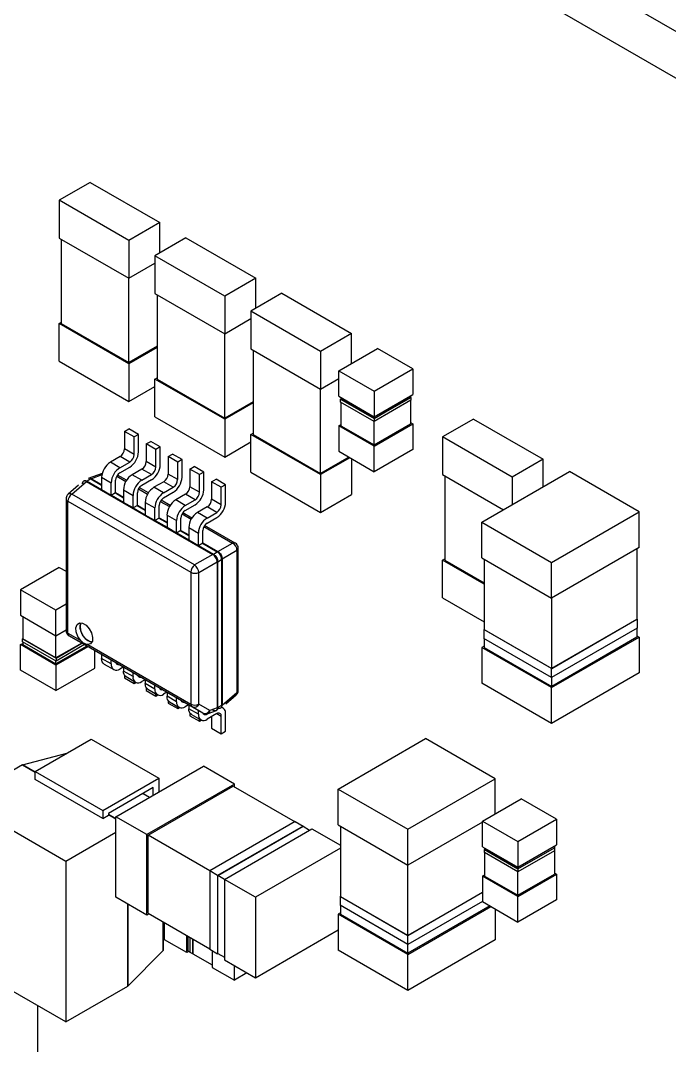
# Model space of a CAD drawing. Header units: millimetres. Extents: x 461 to 1302, y 117 to 711.
# Drawn here: x 898.11 to 919.17, y 356.01 to 389.27 of the extents above; entities that cross this region are included whole.
import ezdxf

# ---------------------------------------------------------------- set-up
doc = ezdxf.new("R2010")
doc.units = ezdxf.units.MM
doc.layers.get('0').update_dxf_attribs({"lineweight": 50})

msp = doc.modelspace()

# ---------------------------------------------------------------- linework, layer by layer
at = {"color": 7, "linetype": 'Continuous', "lineweight": 25}
for p, q in [((1009.818, 336.709), (896.682, 402.02)), ((895.373, 401.265), (1008.509, 335.953)), ((900.366, 384.021), (899.36, 383.441)), ((900.366, 384.021), (902.629, 382.715)), ((899.36, 383.441), (899.36, 382.216)), ((901.623, 382.134), (899.36, 383.441)), ((902.629, 382.715), (901.623, 382.134)), ((902.629, 381.731), (902.629, 382.715)), ((899.36, 382.216), (901.623, 380.91)), ((903.477, 382.221), (902.472, 381.64)), ((903.477, 382.221), (905.74, 380.914)), ((899.431, 382.175), (899.431, 379.44)), ((901.623, 382.134), (901.623, 380.91)), ((902.472, 381.64), (902.472, 380.415)), ((904.734, 380.334), (902.472, 381.64)), ((901.623, 380.91), (902.472, 381.4)), ((901.623, 378.174), (901.623, 380.91)), ((905.74, 380.914), (904.734, 380.334)), ((905.74, 379.935), (905.74, 380.914)), ((902.472, 380.415), (904.734, 379.109)), ((902.542, 380.374), (902.542, 377.639)), ((904.734, 380.334), (904.734, 379.109)), ((906.588, 380.424), (905.583, 379.844)), ((906.588, 380.424), (908.851, 379.118)), ((904.734, 379.109), (905.583, 379.599)), ((905.583, 379.844), (905.583, 378.619)), ((907.846, 378.538), (905.583, 379.844)), ((899.36, 379.44), (899.431, 379.481)), ((901.623, 378.133), (899.36, 379.44)), ((899.36, 378.215), (899.36, 379.44)), ((899.431, 379.44), (901.623, 378.174)), ((904.734, 376.374), (904.734, 379.109)), ((908.851, 379.118), (907.846, 378.538)), ((908.851, 378.148), (908.851, 379.118)), ((902.542, 378.705), (901.623, 378.174)), ((902.542, 378.664), (901.623, 378.133)), ((905.583, 378.619), (907.846, 377.313)), ((905.654, 378.578), (905.654, 375.843)), ((908.434, 377.907), (909.691, 378.633)), ((910.839, 377.97), (909.691, 378.633)), ((899.36, 378.215), (901.623, 376.909)), ((907.846, 378.538), (907.846, 377.313)), ((901.623, 378.133), (901.623, 376.909)), ((908.434, 377.907), (909.582, 377.245)), ((908.434, 377.078), (908.434, 377.907)), ((909.582, 377.245), (910.839, 377.97)), ((910.839, 377.97), (910.839, 377.141)), ((902.472, 377.639), (902.542, 377.68)), ((904.734, 376.333), (902.472, 377.639)), ((902.472, 376.414), (902.472, 377.639)), ((902.542, 377.639), (904.734, 376.374)), ((907.846, 377.313), (908.434, 377.653)), ((901.623, 376.909), (902.472, 377.398)), ((907.846, 374.578), (907.846, 377.313)), ((909.582, 377.245), (909.582, 376.415)), ((905.654, 376.904), (904.734, 376.374)), ((908.434, 377.078), (909.582, 376.415)), ((908.505, 376.988), (908.498, 376.984)), ((908.498, 376.984), (909.584, 376.357)), ((908.498, 376.888), (908.498, 376.984)), ((909.584, 376.261), (908.498, 376.888)), ((908.505, 377.037), (908.505, 376.983)), ((909.582, 376.361), (908.505, 376.983)), ((908.505, 376.884), (908.505, 376.124)), ((909.582, 376.415), (910.839, 377.141)), ((909.582, 376.361), (910.769, 377.046)), ((909.584, 376.357), (910.776, 377.045)), ((910.776, 376.949), (909.584, 376.261)), ((910.769, 377.1), (910.769, 377.046)), ((910.769, 377.049), (910.776, 377.045)), ((910.769, 376.945), (910.769, 376.187)), ((910.776, 377.045), (910.776, 376.949)), ((905.654, 376.863), (904.734, 376.333)), ((902.472, 376.414), (904.734, 375.108)), ((904.734, 376.333), (904.734, 375.108)), ((909.582, 376.361), (909.582, 376.415)), ((909.584, 376.357), (909.582, 376.361)), ((909.582, 375.502), (909.582, 376.261)), ((909.584, 376.357), (909.584, 376.261)), ((910.769, 376.228), (910.839, 376.187)), ((912.811, 376.342), (911.805, 375.762)), ((912.811, 376.342), (915.074, 375.036)), ((901.483, 375.941), (901.624, 376.023)), ((901.794, 375.762), (901.483, 375.941)), ((901.483, 375.941), (901.483, 375.37)), ((901.936, 375.843), (901.624, 376.023)), ((905.583, 375.843), (905.654, 375.884)), ((908.434, 376.124), (908.505, 376.165)), ((909.582, 375.461), (908.434, 376.124)), ((908.434, 376.124), (908.434, 375.295)), ((908.505, 376.124), (909.582, 375.502)), ((909.582, 375.502), (910.769, 376.187)), ((909.582, 375.461), (910.839, 376.187)), ((910.839, 376.187), (910.839, 375.357)), ((901.936, 375.843), (901.794, 375.762)), ((901.794, 375.19), (901.794, 375.762)), ((901.936, 375.272), (901.936, 375.843)), ((902.19, 375.533), (902.332, 375.615)), ((902.643, 375.435), (902.332, 375.615)), ((904.734, 375.108), (905.583, 375.598)), ((907.846, 374.537), (905.583, 375.843)), ((905.583, 374.618), (905.583, 375.843)), ((905.654, 375.843), (907.846, 374.578)), ((911.805, 375.762), (911.805, 374.537)), ((914.068, 374.456), (911.805, 375.762)), ((901.794, 375.19), (901.483, 375.37)), ((902.501, 375.353), (902.19, 375.533)), ((902.19, 375.533), (902.19, 374.961)), ((902.643, 375.435), (902.501, 375.353)), ((902.501, 374.782), (902.501, 375.353)), ((902.643, 374.863), (902.643, 375.435)), ((908.434, 375.295), (909.582, 374.632)), ((909.582, 374.632), (909.582, 375.461)), ((910.839, 375.357), (909.582, 374.632)), ((901.342, 375.125), (901.023, 374.941)), ((901.335, 374.761), (901.023, 374.941)), ((901.335, 374.761), (901.653, 374.945)), ((901.653, 374.945), (901.342, 375.125)), ((902.501, 374.782), (902.19, 374.961)), ((902.897, 375.125), (903.039, 375.206)), ((903.208, 374.945), (902.897, 375.125)), ((902.897, 375.125), (902.897, 374.553)), ((903.35, 375.027), (903.039, 375.206)), ((903.35, 375.027), (903.208, 374.945)), ((903.208, 374.374), (903.208, 374.945)), ((903.35, 374.455), (903.35, 375.027)), ((908.761, 375.106), (907.846, 374.578)), ((908.796, 375.085), (907.846, 374.537)), ((908.851, 375.054), (908.851, 373.892)), ((915.074, 375.036), (914.068, 374.456)), ((915.074, 374.144), (915.074, 375.036)), ((900.759, 374.577), (900.299, 374.413)), ((901.335, 374.598), (901.653, 374.782)), ((902.049, 374.716), (901.73, 374.533)), ((902.36, 374.537), (902.049, 374.716)), ((903.208, 374.374), (902.897, 374.553)), ((903.604, 374.717), (903.746, 374.798)), ((903.915, 374.537), (903.604, 374.717)), ((903.604, 374.717), (903.604, 374.145)), ((904.057, 374.619), (903.746, 374.798)), ((904.057, 374.619), (903.915, 374.537)), ((904.057, 374.047), (904.057, 374.619)), ((905.583, 374.618), (907.846, 373.312)), ((913.084, 372.996), (915.922, 374.634)), ((918.185, 373.328), (915.922, 374.634)), ((899.771, 373.907), (900.252, 374.315)), ((900.267, 374.325), (900.252, 374.315)), ((900.252, 374.315), (904.354, 371.948)), ((900.394, 374.398), (900.267, 374.325)), ((900.409, 374.405), (900.394, 374.398)), ((900.741, 374.451), (901.052, 374.271)), ((900.741, 374.451), (900.741, 374.043)), ((901.052, 373.863), (901.052, 374.271)), ((901.193, 373.945), (901.193, 374.353)), ((901.55, 374.353), (901.255, 374.524)), ((902.042, 374.353), (901.73, 374.533)), ((902.042, 374.353), (902.36, 374.537)), ((902.042, 374.19), (902.36, 374.374)), ((902.756, 374.308), (902.438, 374.125)), ((903.067, 374.129), (902.756, 374.308)), ((903.915, 373.965), (903.915, 374.537)), ((904.311, 374.308), (904.453, 374.39)), ((904.623, 374.129), (904.311, 374.308)), ((904.311, 374.308), (904.311, 373.737)), ((904.764, 374.21), (904.453, 374.39)), ((907.846, 374.537), (907.846, 373.312)), ((911.805, 374.537), (913.78, 373.397)), ((911.876, 374.496), (911.876, 371.761)), ((914.068, 374.456), (914.068, 373.564)), ((899.994, 374.192), (899.657, 373.906)), ((903.759, 371.605), (899.771, 373.907)), ((901.052, 373.863), (900.741, 374.043)), ((901.193, 373.945), (901.052, 373.863)), ((901.448, 374.043), (901.759, 373.863)), ((901.448, 374.043), (901.448, 373.635)), ((901.9, 373.537), (901.9, 373.945)), ((902.257, 373.945), (901.962, 374.116)), ((902.749, 373.945), (902.438, 374.125)), ((902.749, 373.945), (903.067, 374.129)), ((902.749, 373.782), (903.067, 373.965)), ((903.463, 373.9), (903.145, 373.716)), ((903.774, 373.72), (903.463, 373.9)), ((903.915, 373.965), (903.604, 374.145)), ((904.764, 374.21), (904.623, 374.129)), ((904.623, 373.557), (904.623, 374.129)), ((904.764, 373.639), (904.764, 374.21)), ((907.846, 373.312), (908.851, 373.892)), ((899.586, 373.753), (899.586, 369.477)), ((899.644, 373.671), (903.633, 371.369)), ((899.644, 369.395), (899.644, 373.671)), ((901.759, 373.455), (901.448, 373.635)), ((901.759, 373.455), (901.759, 373.863)), ((902.155, 373.635), (902.466, 373.455)), ((902.155, 373.635), (902.155, 373.226)), ((902.964, 373.537), (902.669, 373.707)), ((903.456, 373.537), (903.145, 373.716)), ((903.456, 373.537), (903.774, 373.72)), ((903.456, 373.373), (903.774, 373.557)), ((904.623, 373.557), (904.311, 373.737)), ((901.9, 373.537), (901.759, 373.455)), ((902.466, 373.047), (902.155, 373.226)), ((902.466, 373.047), (902.466, 373.455)), ((902.607, 373.128), (902.607, 373.537)), ((902.862, 373.226), (903.173, 373.047)), ((902.862, 373.226), (902.862, 372.818)), ((903.671, 373.129), (903.376, 373.299)), ((904.17, 373.492), (903.852, 373.308)), ((904.163, 373.129), (903.852, 373.308)), ((904.163, 373.129), (904.481, 373.312)), ((904.481, 373.312), (904.17, 373.492)), ((915.347, 371.689), (918.185, 373.328)), ((918.185, 372.167), (918.185, 373.328)), ((902.607, 373.128), (902.466, 373.047)), ((903.173, 372.639), (903.173, 373.047)), ((903.314, 372.72), (903.314, 373.128)), ((905.076, 372.318), (904.083, 372.891)), ((904.163, 372.965), (904.481, 373.149)), ((913.084, 371.834), (913.084, 372.996)), ((913.084, 372.996), (915.347, 371.689)), ((903.173, 372.639), (902.862, 372.818)), ((903.314, 372.72), (903.173, 372.639)), ((903.569, 372.818), (903.88, 372.639)), ((903.569, 372.818), (903.569, 372.41)), ((903.88, 372.23), (903.88, 372.639)), ((904.022, 372.312), (904.022, 372.72)), ((903.88, 372.23), (903.569, 372.41)), ((904.022, 372.312), (903.88, 372.23)), ((904.51, 372.038), (904.991, 372.316)), ((904.354, 371.948), (903.759, 371.605)), ((904.354, 371.948), (904.368, 371.957)), ((904.368, 371.957), (904.495, 372.03)), ((904.495, 372.03), (904.51, 372.038)), ((905.132, 372.072), (904.65, 371.794)), ((905.132, 372.072), (905.132, 367.467)), ((905.176, 367.539), (905.176, 372.145)), ((918.185, 372.167), (915.347, 370.528)), ((918.114, 372.126), (918.114, 369.844)), ((903.9, 371.361), (904.494, 371.704)), ((904.51, 371.712), (904.494, 371.704)), ((904.494, 371.704), (904.494, 366.968)), ((904.51, 371.712), (904.636, 371.785)), ((904.51, 366.976), (904.51, 371.712)), ((904.65, 371.794), (904.636, 371.785)), ((904.636, 371.785), (904.636, 367.049)), ((904.65, 371.794), (904.65, 367.058)), ((911.805, 371.761), (911.876, 371.802)), ((913.156, 370.981), (911.805, 371.761)), ((911.805, 370.536), (911.805, 371.761)), ((911.876, 371.761), (913.156, 371.022)), ((913.084, 371.834), (915.347, 370.528)), ((913.156, 371.793), (913.156, 369.513)), ((915.347, 370.528), (915.347, 371.689)), ((899.367, 371.528), (898.11, 370.803)), ((899.367, 371.528), (899.586, 371.402)), ((903.633, 371.369), (903.633, 367.093)), ((903.9, 367.085), (903.9, 371.361)), ((898.11, 370.803), (898.11, 369.973)), ((899.258, 370.14), (898.11, 370.803)), ((899.586, 370.329), (899.258, 370.14)), ((911.805, 370.536), (913.156, 369.756)), ((915.348, 368.248), (915.348, 370.529)), ((898.11, 369.973), (899.258, 369.31)), ((898.181, 369.932), (898.181, 369.21)), ((899.258, 369.31), (899.258, 370.14)), ((918.12, 369.844), (915.347, 368.243)), ((915.348, 368.248), (918.114, 369.844)), ((918.12, 369.844), (918.114, 369.848)), ((918.114, 369.844), (918.12, 369.844)), ((918.12, 369.844), (918.12, 369.554)), ((899.258, 369.31), (899.586, 369.499)), ((899.258, 368.588), (899.258, 369.31)), ((899.644, 369.395), (900.06, 369.155)), ((903.674, 367.001), (899.686, 369.303)), ((899.686, 369.303), (899.971, 369.139)), ((913.156, 369.516), (913.149, 369.512)), ((913.149, 369.512), (913.156, 369.513)), ((915.347, 368.243), (913.149, 369.512)), ((913.149, 369.512), (913.149, 369.221)), ((913.156, 369.513), (915.348, 368.248)), ((918.12, 369.554), (915.347, 367.953)), ((915.347, 367.625), (918.185, 369.263)), ((918.114, 369.263), (915.348, 367.666)), ((918.114, 369.551), (918.114, 369.263)), ((918.114, 369.304), (918.185, 369.263)), ((918.185, 369.263), (918.185, 368.102)), ((898.11, 369.019), (898.181, 369.06)), ((899.258, 368.356), (898.11, 369.019)), ((898.11, 368.19), (898.11, 369.019)), ((898.181, 369.215), (898.174, 369.211)), ((898.174, 369.115), (898.174, 369.211)), ((898.174, 369.211), (899.26, 368.584)), ((898.174, 369.211), (898.181, 369.21)), ((899.26, 368.488), (898.174, 369.115)), ((899.258, 368.588), (898.181, 369.21)), ((898.181, 369.111), (898.181, 369.019)), ((898.181, 369.019), (899.258, 368.397)), ((900.092, 369.069), (899.258, 368.588)), ((900.257, 368.974), (899.258, 368.397)), ((900.292, 368.953), (899.258, 368.356)), ((899.26, 368.584), (900.096, 369.067)), ((900.179, 369.019), (899.26, 368.488)), ((904.026, 366.798), (899.971, 369.139)), ((900.294, 369.02), (903.633, 367.093)), ((913.156, 368.972), (913.084, 368.931)), ((913.084, 368.931), (913.084, 367.77)), ((915.347, 367.625), (913.084, 368.931)), ((915.347, 367.953), (913.149, 369.221)), ((913.156, 369.217), (913.156, 368.932)), ((913.156, 368.932), (915.348, 367.666)), ((899.26, 368.584), (899.26, 368.488)), ((900.516, 368.253), (900.516, 368.824)), ((900.741, 368.695), (900.741, 368.572)), ((901.052, 368.392), (900.741, 368.572)), ((899.258, 368.397), (899.258, 368.489)), ((899.258, 368.356), (899.258, 367.527)), ((899.258, 367.527), (900.516, 368.253)), ((900.823, 368.389), (901.135, 368.209)), ((901.052, 368.392), (901.052, 368.515)), ((901.441, 368.29), (901.335, 368.229)), ((901.448, 368.286), (901.448, 368.164)), ((915.347, 367.953), (915.347, 368.243)), ((899.258, 367.527), (898.11, 368.19)), ((901.759, 367.984), (901.448, 368.164)), ((901.483, 368.026), (901.483, 367.939)), ((901.483, 367.939), (901.794, 367.759)), ((901.531, 367.981), (901.842, 367.801)), ((901.759, 367.984), (901.759, 368.107)), ((918.185, 368.102), (915.347, 366.463)), ((915.348, 367.666), (915.348, 367.954)), ((901.794, 367.759), (901.794, 367.828)), ((901.794, 367.759), (901.855, 367.794)), ((902.148, 367.882), (902.042, 367.821)), ((902.155, 367.878), (902.155, 367.756)), ((902.466, 367.576), (902.155, 367.756)), ((902.19, 367.618), (902.19, 367.531)), ((902.238, 367.572), (902.549, 367.393)), ((902.466, 367.576), (902.466, 367.698)), ((915.347, 366.463), (913.084, 367.77)), ((915.347, 366.463), (915.347, 367.625)), ((902.19, 367.531), (902.501, 367.351)), ((902.501, 367.351), (902.501, 367.42)), ((902.501, 367.351), (902.562, 367.386)), ((902.855, 367.474), (902.749, 367.413)), ((902.862, 367.47), (902.862, 367.347)), ((903.173, 367.168), (902.862, 367.347)), ((903.173, 367.168), (903.173, 367.29)), ((904.65, 367.058), (905.132, 367.467)), ((904.768, 367.101), (905.106, 367.387)), ((902.897, 367.21), (902.897, 367.123)), ((902.897, 367.123), (903.208, 366.943)), ((902.945, 367.164), (903.256, 366.985)), ((903.208, 366.943), (903.208, 367.012)), ((903.208, 366.943), (903.269, 366.978)), ((903.562, 367.066), (903.456, 367.004)), ((903.569, 367.062), (903.569, 366.939)), ((903.88, 366.76), (903.569, 366.939)), ((904.026, 366.798), (903.674, 367.001)), ((904.252, 366.881), (903.9, 367.085)), ((904.494, 366.968), (904.252, 366.881)), ((904.494, 366.968), (904.51, 366.976)), ((904.636, 367.049), (904.51, 366.976)), ((904.681, 366.963), (904.626, 366.995)), ((904.636, 367.049), (904.65, 367.058)), ((903.604, 366.801), (903.604, 366.714)), ((903.604, 366.714), (903.915, 366.535)), ((903.652, 366.756), (903.963, 366.576)), ((903.88, 366.76), (903.88, 366.882)), ((903.915, 366.535), (903.915, 366.604)), ((903.915, 366.535), (903.976, 366.57)), ((904.22, 366.792), (904.163, 366.76)), ((904.481, 366.78), (904.163, 366.596)), ((904.193, 366.783), (904.463, 366.879)), ((904.311, 366.682), (904.311, 366.306)), ((904.623, 366.127), (904.623, 366.698)), ((904.764, 366.208), (904.764, 366.78)), ((904.311, 366.306), (904.623, 366.127)), ((898.587, 364.908), (900.401, 365.955)), ((900.401, 365.955), (902.593, 364.69)), ((904.623, 366.127), (904.764, 366.208)), ((908.416, 364.334), (911.254, 365.972)), ((913.517, 364.666), (911.254, 365.972)), ((898.175, 365.115), (899.613, 365.5)), ((898.175, 365.114), (896.164, 363.953)), ((898.175, 365.115), (898.175, 365.114)), ((898.176, 365.115), (898.175, 365.115)), ((898.587, 364.878), (898.175, 365.115)), ((898.175, 365.114), (898.587, 364.877)), ((898.587, 364.908), (900.779, 363.642)), ((898.587, 364.648), (898.587, 364.908)), ((901.204, 363.435), (904.043, 365.073)), ((905.048, 364.493), (904.043, 365.073)), ((900.779, 363.383), (898.587, 364.648)), ((900.779, 363.642), (902.593, 364.69)), ((902.593, 364.69), (902.593, 364.236)), ((910.679, 363.027), (913.517, 364.666)), ((913.517, 363.532), (913.517, 364.666)), ((902.414, 364.379), (900.958, 363.539)), ((905.048, 364.493), (902.21, 362.854)), ((902.247, 362.835), (905.013, 364.432)), ((902.414, 364.133), (902.414, 364.379)), ((905.013, 364.432), (907.021, 363.272)), ((905.048, 364.411), (905.048, 364.493)), ((908.416, 363.172), (908.416, 364.334)), ((908.416, 364.334), (910.679, 363.027)), ((899.575, 361.984), (896.164, 363.953)), ((902.086, 364.189), (902.299, 364.066)), ((913.101, 363.292), (914.358, 364.018)), ((915.506, 363.355), (914.358, 364.018)), ((900.779, 363.642), (900.779, 363.383)), ((900.779, 363.642), (900.779, 363.642)), ((900.779, 363.383), (900.958, 363.486)), ((900.958, 363.539), (900.958, 363.486)), ((900.958, 363.508), (901.204, 363.366)), ((901.204, 363.367), (900.958, 363.508)), ((902.21, 362.854), (901.204, 363.435)), ((901.204, 360.822), (901.204, 363.435)), ((907.027, 363.276), (904.253, 361.675)), ((907.027, 363.276), (907.278, 363.13)), ((913.101, 363.264), (910.679, 361.866)), ((913.101, 363.292), (914.249, 362.629)), ((913.101, 362.462), (913.101, 363.292)), ((914.249, 362.629), (915.506, 363.355)), ((915.506, 363.355), (915.506, 362.525)), ((901.204, 362.925), (899.575, 361.984)), ((907.278, 363.13), (904.505, 361.529)), ((904.509, 361.528), (907.276, 363.125)), ((904.724, 361.403), (907.563, 363.041)), ((907.276, 363.125), (907.278, 363.13)), ((907.276, 363.125), (907.492, 363)), ((907.278, 363.13), (907.278, 363.124)), ((907.563, 363.041), (908.488, 362.507)), ((908.416, 363.172), (910.679, 361.866)), ((908.488, 363.131), (908.488, 360.851)), ((910.679, 361.866), (910.679, 363.027)), ((902.21, 360.241), (902.21, 362.854)), ((904.255, 361.675), (902.247, 362.835)), ((902.247, 360.303), (902.247, 362.835)), ((914.249, 362.629), (914.249, 361.799)), ((908.488, 362.414), (905.73, 360.822)), ((913.101, 362.462), (914.249, 361.799)), ((913.171, 362.372), (913.164, 362.368)), ((913.164, 362.368), (914.251, 361.741)), ((913.164, 362.272), (913.164, 362.368)), ((914.251, 361.645), (913.164, 362.272)), ((913.171, 362.421), (913.171, 362.367)), ((914.249, 361.745), (913.171, 362.367)), ((913.171, 362.268), (913.171, 361.508)), ((914.249, 361.799), (915.506, 362.525)), ((914.249, 361.745), (915.436, 362.43)), ((914.251, 361.741), (915.443, 362.43)), ((915.443, 362.333), (914.251, 361.645)), ((915.436, 362.484), (915.436, 362.43)), ((915.436, 362.434), (915.443, 362.43)), ((915.436, 362.329), (915.436, 361.571)), ((915.443, 362.43), (915.443, 362.333)), ((899.575, 361.984), (899.575, 356.778)), ((904.253, 361.675), (904.253, 359.137)), ((904.505, 361.529), (904.253, 361.675)), ((910.68, 359.586), (910.68, 361.867)), ((914.249, 361.745), (914.249, 361.799)), ((914.251, 361.741), (914.249, 361.745)), ((914.249, 360.886), (914.249, 361.646)), ((914.251, 361.741), (914.251, 361.645)), ((915.436, 361.612), (915.506, 361.571)), ((904.505, 361.529), (904.505, 358.991)), ((904.726, 361.403), (904.509, 361.528)), ((904.509, 358.997), (904.509, 361.528)), ((905.73, 360.822), (904.724, 361.403)), ((904.724, 361.403), (904.724, 358.79)), ((913.101, 361.508), (913.171, 361.549)), ((914.249, 360.846), (913.101, 361.508)), ((913.101, 361.508), (913.101, 360.679)), ((913.171, 361.508), (914.249, 360.886)), ((914.249, 360.886), (915.436, 361.571)), ((914.249, 360.846), (915.506, 361.571)), ((915.506, 361.571), (915.506, 360.742)), ((913.101, 360.98), (910.679, 359.582)), ((910.68, 359.586), (913.101, 360.983)), ((902.21, 360.241), (901.204, 360.822)), ((901.586, 360.601), (901.586, 357.939)), ((901.587, 357.939), (901.587, 360.601)), ((905.73, 360.822), (905.73, 358.209)), ((908.488, 360.854), (908.481, 360.85)), ((908.481, 360.85), (908.488, 360.851)), ((910.679, 359.582), (908.481, 360.85)), ((908.481, 360.85), (908.481, 360.56)), ((908.488, 360.851), (910.68, 359.586)), ((913.101, 360.689), (910.679, 359.291)), ((913.101, 360.679), (914.249, 360.016)), ((914.249, 360.016), (914.249, 360.846)), ((915.506, 360.742), (914.249, 360.016)), ((901.586, 360.429), (901.587, 360.429)), ((902.282, 360.283), (902.21, 360.241)), ((902.247, 360.303), (904.253, 359.145)), ((908.488, 360.311), (908.416, 360.269)), ((908.416, 360.269), (908.416, 359.108)), ((910.679, 358.963), (908.416, 360.269)), ((910.679, 359.291), (908.481, 360.56)), ((908.488, 360.555), (908.488, 360.27)), ((908.488, 360.27), (910.68, 359.004)), ((910.679, 358.963), (913.376, 360.52)), ((913.341, 360.54), (910.68, 359.004)), ((913.517, 360.439), (913.517, 359.44)), ((901.586, 360.138), (901.587, 360.138)), ((902.74, 360.018), (902.74, 359.092)), ((902.74, 359.472), (902.74, 360.018)), ((902.785, 359.438), (902.785, 359.992)), ((901.587, 359.758), (901.586, 359.758)), ((905.73, 358.209), (908.416, 359.76)), ((910.679, 359.291), (910.679, 359.582)), ((902.74, 359.472), (902.785, 359.498)), ((902.74, 359.092), (902.74, 359.472)), ((903.504, 359.024), (902.785, 359.438)), ((903.504, 359.024), (903.504, 359.578)), ((903.539, 359.557), (903.539, 359.085)), ((903.618, 359.031), (903.618, 359.511)), ((903.702, 359.463), (903.702, 358.983)), ((903.705, 358.989), (903.705, 359.462)), ((913.517, 359.44), (910.679, 357.801)), ((910.68, 359.004), (910.68, 359.292)), ((902.74, 359.092), (901.587, 357.939)), ((903.575, 359.065), (903.504, 359.024)), ((903.539, 359.085), (903.618, 359.039)), ((903.702, 358.983), (903.618, 359.031)), ((903.702, 358.983), (903.709, 358.987)), ((903.705, 358.989), (904.33, 358.629)), ((904.253, 359.137), (904.505, 358.991)), ((904.33, 359.093), (904.33, 358.547)), ((904.505, 358.991), (904.509, 358.997)), ((904.512, 358.995), (904.505, 358.991)), ((904.509, 358.997), (904.724, 358.873)), ((910.679, 357.801), (908.416, 359.108)), ((910.679, 357.801), (910.679, 358.963)), ((899.575, 356.778), (896.164, 358.747)), ((904.724, 358.79), (905.73, 358.209)), ((905.048, 358.132), (905.048, 358.603)), ((904.33, 358.547), (905.048, 358.132)), ((905.456, 358.367), (905.048, 358.132)), ((899.575, 356.778), (901.586, 357.939)), ((901.586, 357.939), (901.586, 357.938)), ((901.586, 357.938), (901.587, 357.939)), ((898.674, 355.526), (898.674, 357.298))]:
    msp.add_line(p, q, dxfattribs=at)
at = {"color": 8, "linetype": 'Continuous', "lineweight": 25}
for p, q in [((900.267, 374.325), (900.741, 374.051)), ((900.394, 374.398), (900.741, 374.198)), ((900.747, 374.527), (900.409, 374.405)), ((900.409, 374.405), (900.741, 374.214)), ((901.231, 374.486), (901.527, 374.315)), ((901.186, 373.941), (901.448, 373.789)), ((901.193, 373.952), (901.448, 373.805)), ((901.938, 374.078), (902.234, 373.907)), ((901.059, 373.867), (901.448, 373.643)), ((902.645, 373.67), (902.941, 373.499)), ((901.766, 373.459), (902.155, 373.235)), ((901.893, 373.532), (902.155, 373.381)), ((901.9, 373.544), (902.155, 373.397)), ((903.352, 373.262), (903.648, 373.091)), ((902.473, 373.051), (902.862, 372.827)), ((902.6, 373.124), (902.862, 372.973)), ((902.607, 373.136), (902.862, 372.989)), ((903.18, 372.643), (903.569, 372.419)), ((903.307, 372.716), (903.569, 372.565)), ((903.314, 372.728), (903.569, 372.581)), ((904.059, 372.853), (904.991, 372.316)), ((903.888, 372.235), (904.368, 371.957)), ((904.014, 372.308), (904.495, 372.03)), ((904.022, 372.32), (904.51, 372.038)), ((904.163, 366.76), (904.136, 366.775)), ((904.481, 366.78), (904.623, 366.698))]:
    msp.add_line(p, q, dxfattribs=at)
at = {"color": 7, "linetype": 'Continuous', "lineweight": 25, "flags": 128}
for points in [[(900.06, 369.155), (899.97, 369.286), (899.915, 369.432), (899.905, 369.567), (899.941, 369.67), (900.017, 369.723), (900.121, 369.716), (900.234, 369.651), (900.337, 369.538), (900.413, 369.398), (900.449, 369.253), (900.439, 369.129), (900.384, 369.047), (900.294, 369.02)], [(900.823, 368.389), (900.823, 368.389), (900.788, 368.418), (900.762, 368.459), (900.746, 368.511), (900.741, 368.572)], [(901.531, 367.981), (901.53, 367.981), (901.495, 368.01), (901.469, 368.051), (901.453, 368.103), (901.448, 368.164)], [(902.238, 367.572), (902.238, 367.572), (902.202, 367.602), (902.176, 367.643), (902.16, 367.695), (902.155, 367.756)], [(902.945, 367.164), (902.945, 367.164), (902.91, 367.193), (902.883, 367.235), (902.867, 367.287), (902.862, 367.347)], [(903.652, 366.756), (903.652, 366.756), (903.617, 366.785), (903.591, 366.827), (903.574, 366.879), (903.569, 366.939)], [(904.163, 366.76), (904.135, 366.747), (904.109, 366.741), (904.084, 366.742), (904.063, 366.75), (904.045, 366.764), (904.032, 366.785), (904.028, 366.797)]]:
    msp.add_lwpolyline(points, dxfattribs=at)
at = {"color": 7, "linetype": 'Continuous', "lineweight": 25}
for centre, radius, start, end in [((901.176, 375.384), 0.307, 302.6027, 357.3979), ((901.321, 375.3), 0.615, 302.6047, 357.3958), ((901.355, 374.423), 0.615, 122.6062, 177.3944), ((901.487, 375.204), 0.307, 302.6027, 357.3979), ((901.883, 374.975), 0.307, 302.6056, 357.3949), ((901.666, 374.244), 0.615, 122.6062, 177.3944), ((901.5, 374.339), 0.307, 122.6056, 177.3949), ((902.029, 374.891), 0.615, 302.6047, 357.3958), ((902.194, 374.796), 0.307, 302.6056, 357.3949), ((902.59, 374.567), 0.307, 302.6056, 357.3949), ((902.062, 374.015), 0.615, 122.6062, 177.3944), ((902.373, 373.835), 0.615, 122.6062, 177.3944), ((902.736, 374.483), 0.615, 302.6047, 357.3958), ((902.901, 374.388), 0.307, 302.6056, 357.3949), ((899.955, 373.656), 0.311, 126.2937, 177.1721), ((902.207, 373.931), 0.307, 122.6056, 177.3949), ((902.769, 373.607), 0.615, 122.6062, 177.3944), ((903.08, 373.427), 0.615, 122.6062, 177.3944), ((903.297, 374.159), 0.307, 302.6056, 357.3949), ((903.443, 374.075), 0.615, 302.6047, 357.3958), ((903.608, 373.979), 0.307, 302.6056, 357.3949), ((902.914, 373.523), 0.307, 122.6056, 177.3949), ((903.476, 373.199), 0.615, 122.6062, 177.3944), ((904.004, 373.751), 0.307, 302.6056, 357.3949), ((904.15, 373.667), 0.615, 302.6047, 357.3958), ((904.316, 373.571), 0.307, 302.6056, 357.3949), ((903.787, 373.019), 0.615, 122.6062, 177.3944), ((903.621, 373.115), 0.307, 122.6056, 177.3949), ((904.183, 372.79), 0.615, 122.6062, 177.3944), ((904.494, 372.611), 0.615, 122.6062, 177.3944), ((904.329, 372.706), 0.307, 122.6056, 177.3949), ((904.868, 372.082), 0.264, 357.8471, 62.1529), ((903.944, 371.354), 0.311, 126.2937, 177.1721), ((903.52, 371.304), 0.384, 8.5162, 51.4838), ((903.775, 371.646), 0.311, 242.8319, 293.7029), ((900.545, 369.586), 0.498, 163.5755, 256.4197), ((899.745, 369.385), 0.101, 174.3766, 234.3028), ((901.224, 368.364), 0.175, 170.7865, 309.2048), ((901.273, 368.45), 0.0768, 195.2198, 284.7822), ((901.931, 367.956), 0.175, 170.7865, 309.2048), ((901.981, 368.042), 0.0768, 195.2198, 284.7822), ((902.638, 367.548), 0.175, 170.7865, 309.2048), ((902.688, 367.633), 0.0768, 195.2198, 284.7822), ((903.345, 367.14), 0.175, 170.7865, 309.2048), ((903.395, 367.225), 0.0768, 195.2198, 284.7822), ((903.733, 367.083), 0.101, 174.3766, 234.3028), ((903.775, 367.37), 0.311, 242.8319, 293.7029), ((903.742, 367.165), 0.178, 247.6488, 332.9222), ((904.592, 366.809), 0.174, 350.4484, 82.9771), ((904.053, 366.732), 0.175, 170.7865, 309.2048), ((904.094, 366.962), 0.178, 247.6505, 332.9205), ((904.147, 366.877), 0.105, 296.1553, 2.5413), ((904.536, 366.712), 0.0873, 350.787, 129.2006)]:
    msp.add_arc(centre, radius, start, end, dxfattribs=at)
at = {"color": 8, "linetype": 'Continuous', "lineweight": 25}
for centre, radius, start, end in [((899.715, 373.815), 0.108, 58.5538, 122.7816), ((899.683, 373.761), 0.0971, 184.5301, 246.8236), ((905.036, 372.236), 0.0916, 63.7751, 119.239), ((905.085, 372.151), 0.0915, 300.7413, 356.4148), ((899.685, 369.486), 0.0997, 185.4042, 245.9181), ((905.044, 367.451), 0.0893, 313.9058, 9.9855), ((905.085, 367.545), 0.0917, 300.7648, 356.1736)]:
    msp.add_arc(centre, radius, start, end, dxfattribs=at)
at = {"color": 7, "linetype": 'Continuous', "lineweight": 25}
for points, knots in [([(900.252, 374.315), (900.232, 374.322), (900.192, 374.336), (900.145, 374.324), (900.113, 374.291), (900.112, 374.253), (900.112, 374.234)], [0, 0, 0, 0, 0.249997, 0.499995, 0.749993, 1, 1, 1, 1]), ([(900.126, 374.243), (900.128, 374.263), (900.132, 374.304), (900.165, 374.339), (900.212, 374.349), (900.249, 374.333), (900.267, 374.325)], [0, 0, 0, 0, 0.249972, 0.500005, 0.749971, 1, 1, 1, 1]), ([(899.658, 373.905), (899.653, 373.901), (899.634, 373.887), (899.622, 373.867), (899.613, 373.853)], [0, 0, 0, 0, 0.27587, 1, 1, 1, 1]), ([(899.613, 373.853), (899.602, 373.829), (899.587, 373.797), (899.587, 373.762), (899.587, 373.753)], [0, 0, 0, 0, 0.7531043, 1, 1, 1, 1]), ([(905.139, 372.261), (905.123, 372.281), (905.104, 372.303), (905.079, 372.316), (905.076, 372.317)], [0, 0, 0, 0, 0.883856, 1, 1, 1, 1]), ([(905.174, 372.145), (905.175, 372.149), (905.178, 372.17), (905.167, 372.211), (905.149, 372.243), (905.139, 372.261)], [0, 0, 0, 0, 0.109293, 0.507852, 1, 1, 1, 1]), ([(904.494, 371.704), (904.49, 371.726), (904.482, 371.768), (904.448, 371.84), (904.403, 371.905), (904.37, 371.933), (904.354, 371.948)], [0, 0, 0, 0, 0.250003, 0.500033, 0.749997, 1, 1, 1, 1]), ([(904.368, 371.957), (904.387, 371.944), (904.424, 371.918), (904.471, 371.853), (904.503, 371.78), (904.508, 371.735), (904.51, 371.712)], [0, 0, 0, 0, 0.249988, 0.5, 0.750012, 1, 1, 1, 1]), ([(904.636, 371.785), (904.634, 371.808), (904.63, 371.853), (904.597, 371.926), (904.551, 371.991), (904.513, 372.017), (904.495, 372.03)], [0, 0, 0, 0, 0.249988, 0.5, 0.750012, 1, 1, 1, 1]), ([(904.51, 372.038), (904.53, 372.026), (904.57, 372.001), (904.617, 371.938), (904.649, 371.864), (904.65, 371.818), (904.65, 371.794)], [0, 0, 0, 0, 0.250003, 0.499967, 0.749997, 1, 1, 1, 1]), ([(900.422, 369.101), (900.387, 369.11), (900.318, 369.128), (900.209, 369.216), (900.119, 369.34), (900.057, 369.48), (900.035, 369.618), (900.054, 369.687), (900.063, 369.721)], [0, 0, 0, 0, 0.166378, 0.333027, 0.500918, 0.66756, 0.835463, 1, 1, 1, 1]), ([(899.587, 369.477), (899.586, 369.473), (899.585, 369.45), (899.597, 369.404), (899.629, 369.344), (899.667, 369.317), (899.686, 369.304)], [0, 0, 0, 0, 0.046596, 0.339326, 0.662015, 1, 1, 1, 1]), ([(900.294, 369.02), (900.266, 369.025), (900.229, 369.032), (900.159, 369.069), (900.107, 369.106), (900.069, 369.145), (900.06, 369.155)], [0, 0, 0, 0, 0.379343, 0.499981, 0.879598, 1, 1, 1, 1]), ([(905.103, 367.389), (905.115, 367.399), (905.146, 367.424), (905.172, 367.479), (905.173, 367.521), (905.174, 367.539)], [0, 0, 0, 0, 0.270098, 0.683294, 1, 1, 1, 1]), ([(904.494, 366.968), (904.49, 366.947), (904.482, 366.906), (904.448, 366.87), (904.403, 366.86), (904.37, 366.878), (904.354, 366.887)], [0, 0, 0, 0, 0.25, 0.500028, 0.74999, 1, 1, 1, 1]), ([(904.51, 366.976), (904.508, 366.956), (904.503, 366.916), (904.471, 366.881), (904.424, 366.87), (904.387, 366.886), (904.368, 366.895)], [0, 0, 0, 0, 0.250033, 0.500004, 0.750014, 1, 1, 1, 1]), ([(904.636, 367.049), (904.634, 367.029), (904.63, 366.989), (904.597, 366.954), (904.551, 366.943), (904.513, 366.959), (904.495, 366.968)], [0, 0, 0, 0, 0.250033, 0.500004, 0.750014, 1, 1, 1, 1]), ([(904.027, 366.799), (904.036, 366.793), (904.061, 366.779), (904.089, 366.775), (904.107, 366.772)], [0, 0, 0, 0, 0.378758, 1, 1, 1, 1]), ([(904.107, 366.772), (904.133, 366.771), (904.163, 366.771), (904.19, 366.782), (904.193, 366.784)], [0, 0, 0, 0, 0.885267, 1, 1, 1, 1])]:
    msp.add_open_spline(points, degree=3, knots=knots, dxfattribs=at)

doc.saveas('drawing.dxf')
